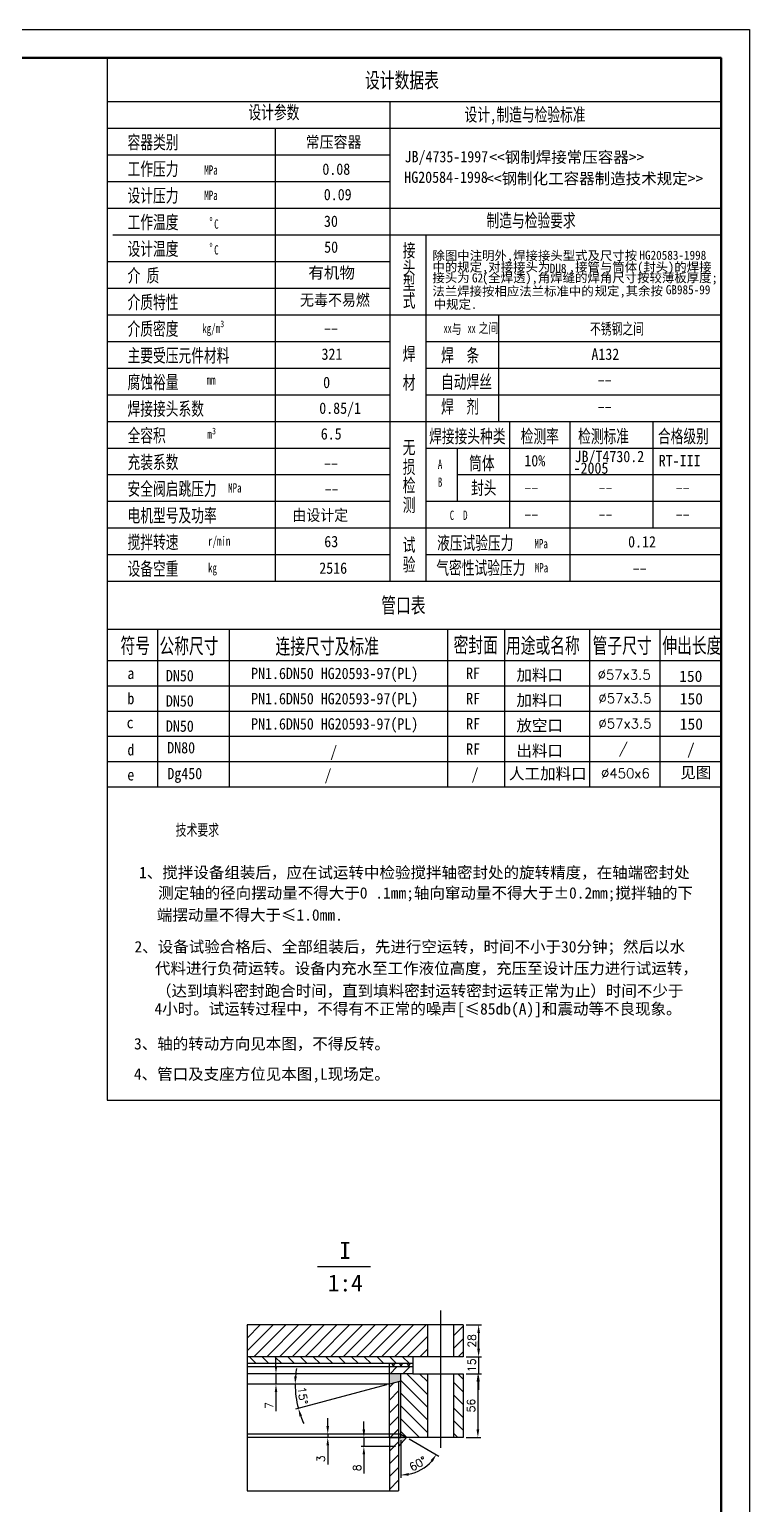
# Model space of a CAD drawing. Header units: millimetres. Extents: x 36507 to 42447, y 7055 to 15455.
# Drawn here: x 39915 to 42447, y 10265 to 15455 of the extents above; entities that cross this region are included whole.
import ezdxf

# ---------------------------------------------------------------- set-up
doc = ezdxf.new("R2010")
doc.units = ezdxf.units.MM
doc.layers.add('粗实线', color=7, linetype='Continuous', lineweight=30)
doc.styles.get("Standard").update_dxf_attribs({"font": 'txt.shx', "height": 28})
doc.styles.add('文本汉', font='SIMFANG.TTF', dxfattribs={"width": 0.7, "height": 40})
doc.styles.add('文本英数', font='SIMFANG.TTF', dxfattribs={"height": 40})
doc.styles.add('汉字', font='SIMFANG.TTF', dxfattribs={"width": 0.7, "height": 40})
doc.dimstyles.new('ISO-25', dxfattribs={"dimtxt": 28, "dimasz": 28, "dimexe": 10, "dimexo": 10, "dimgap": 10, "dimtad": 1, "dimdec": 0, "dimtxsty": 'Standard', "dimcen": 2.5, "dimclrd": 3, "dimclre": 3, "dimclrt": 3, "dimadec": 0, "dimazin": 0, "dimtfac": 1, "dimtdec": 0, "dimtmove": 0, "dimatfit": 3, "dimfxl": 0, "dimlwd": 25, "dimarcsym": 0})
pattern_1 = [(45, (6212.137, 179.952), (-22.45064, 22.45064), [])]
pattern_2 = [(135, (6212.137, 179.952), (-22.45064, -22.45064), [])]

# ---------------------------------------------------------------- blocks, each defined once
blk = doc.blocks.new('*D29')
at = {"layer": 'Defpoints', "color": 0}
for p in [(41220.6, 10512.7), (41220.6, 10512.7), (41220.6, 10500.7), (41241.4, 10500.7), (41270.1, 10376.9)]:
    blk.add_point(p, dxfattribs=at)
at = {"layer": '粗实线', "color": 3, "lineweight": -2}
for p, q in [((41220.6, 10490.7), (41220.6, 10358.2)), ((41250.1, 10495.7), (41354.5, 10435.4))]:
    blk.add_line(p, q, dxfattribs=at)
at = {"layer": '粗实线', "color": 3, "lineweight": 25}
blk.add_arc((41220.6, 10512.7), 144.5, 281.1175, 318.8825, dxfattribs=at)
at = {"layer": '粗实线', "color": 3}
for points in [[(41325.7, 10420.4), (41333.3, 10415), (41345.8, 10440.4)], [(41249, 10366.3), (41248.1, 10375.5), (41220.6, 10368.2)]]:
    blk.add_solid(points, dxfattribs=at)
at = {"layer": '粗实线', "color": 3, "insert": (41280.9, 10408.3), "char_height": 28, "attachment_point": 5, "rotation": 30}
blk.add_mtext('60°', dxfattribs=at)
blk = doc.blocks.new('*D30')
at = {"layer": 'Defpoints', "color": 0}
for p in [(41220.6, 10698.9), (40679.9, 10688.1), (40850.6, 10659.3), (41180.6, 10688.1), (41180.6, 10688.1)]:
    blk.add_point(p, dxfattribs=at)
at = {"layer": '粗实线', "color": 3, "lineweight": -2}
blk.add_line((41171, 10685.6), (40850.9, 10599.8), dxfattribs=at)
at = {"layer": '粗实线', "color": 3, "lineweight": 25}
for start, end in [(170.3132, 175.1566), (180, 195), (199.8434, 204.6868)]:
    blk.add_arc((41180.6, 10688.1), 331.3, start, end, dxfattribs=at)
at = {"layer": '粗实线', "color": 3}
for points in [[(40855.2, 10715.9), (40845.8, 10716.3), (40849.3, 10688.1)], [(40864.5, 10574.3), (40873.4, 10577.1), (40860.6, 10602.4)]]:
    blk.add_solid(points, dxfattribs=at)
at = {"layer": '粗实线', "color": 3, "insert": (40875.9, 10648), "char_height": 28, "attachment_point": 5, "rotation": 277.5}
blk.add_mtext('15°', dxfattribs=at)
blk = doc.blocks.new('*D31')
at = {"layer": 'Defpoints', "color": 0}
for p in [(40781.8, 10724.7), (40781.8, 10688.1), (40781.8, 10688.1)]:
    blk.add_point(p, dxfattribs=at)
at = {"layer": '粗实线', "color": 3, "lineweight": 25}
for p, q in [((40781.8, 10752.7), (40781.8, 10780.7)), ((40781.8, 10724.7), (40781.8, 10688.1)), ((40781.8, 10660.1), (40781.8, 10593.5))]:
    blk.add_line(p, q, dxfattribs=at)
at = {"layer": '粗实线', "color": 3}
for points in [[(40777.2, 10752.7), (40786.5, 10752.7), (40781.8, 10724.7)], [(40777.2, 10660.1), (40786.5, 10660.1), (40781.8, 10688.1)]]:
    blk.add_solid(points, dxfattribs=at)
at = {"layer": '粗实线', "color": 3, "insert": (40757.8, 10612.8), "char_height": 28, "attachment_point": 5, "rotation": 90}
blk.add_mtext('7', dxfattribs=at)
blk = doc.blocks.new('*D32')
at = {"layer": 'Defpoints', "color": 0}
for p in [(40963.9, 10512.7), (40963.9, 10500.7), (40963.9, 10500.7)]:
    blk.add_point(p, dxfattribs=at)
at = {"layer": '粗实线', "color": 3, "lineweight": 25}
for p, q in [((40963.9, 10540.7), (40963.9, 10568.7)), ((40963.9, 10512.7), (40963.9, 10500.7)), ((40963.9, 10472.7), (40963.9, 10406))]:
    blk.add_line(p, q, dxfattribs=at)
at = {"layer": '粗实线', "color": 3}
for points in [[(40959.2, 10540.7), (40968.5, 10540.7), (40963.9, 10512.7)], [(40959.2, 10472.7), (40968.5, 10472.7), (40963.9, 10500.7)]]:
    blk.add_solid(points, dxfattribs=at)
at = {"layer": '粗实线', "color": 3, "insert": (40939.9, 10425.4), "char_height": 28, "attachment_point": 5, "rotation": 90}
blk.add_mtext('3', dxfattribs=at)
blk = doc.blocks.new('*D33')
at = {"layer": 'Defpoints', "color": 0}
for p in [(41138.5, 10500.7), (41090.9, 10468.7), (41212.6, 10468.7)]:
    blk.add_point(p, dxfattribs=at)
at = {"layer": '粗实线', "color": 3, "lineweight": 25}
for p, q in [((41090.9, 10528.7), (41090.9, 10556.7)), ((41090.9, 10500.7), (41090.9, 10468.7)), ((41090.9, 10440.7), (41090.9, 10374))]:
    blk.add_line(p, q, dxfattribs=at)
at = {"layer": '粗实线', "color": 3, "lineweight": -2}
for p, q in [((41128.5, 10500.7), (41080.9, 10500.7)), ((41202.6, 10468.7), (41080.9, 10468.7))]:
    blk.add_line(p, q, dxfattribs=at)
at = {"layer": '粗实线', "color": 3}
for points in [[(41086.2, 10528.7), (41095.5, 10528.7), (41090.9, 10500.7)], [(41086.2, 10440.7), (41095.5, 10440.7), (41090.9, 10468.7)]]:
    blk.add_solid(points, dxfattribs=at)
at = {"layer": '粗实线', "color": 3, "insert": (41066.9, 10393.4), "char_height": 28, "attachment_point": 5, "rotation": 90}
blk.add_mtext('8', dxfattribs=at)
blk = doc.blocks.new('*D34')
at = {"layer": 'Defpoints', "color": 0}
for p in [(41440.6, 10896.7), (41440.6, 10784.7), (41494.7, 10784.7)]:
    blk.add_point(p, dxfattribs=at)
at = {"layer": '粗实线', "color": 3, "lineweight": -2}
for p, q in [((41450.6, 10896.7), (41504.7, 10896.7)), ((41450.6, 10784.7), (41504.7, 10784.7))]:
    blk.add_line(p, q, dxfattribs=at)
at = {"layer": '粗实线', "color": 3, "lineweight": 25}
blk.add_line((41494.7, 10868.7), (41494.7, 10812.7), dxfattribs=at)
at = {"layer": '粗实线', "color": 3}
for points in [[(41490, 10868.7), (41499.3, 10868.7), (41494.7, 10896.7)], [(41490, 10812.7), (41499.3, 10812.7), (41494.7, 10784.7)]]:
    blk.add_solid(points, dxfattribs=at)
at = {"layer": '粗实线', "color": 3, "insert": (41470.7, 10840.7), "char_height": 28, "attachment_point": 5, "rotation": 90}
blk.add_mtext('28', dxfattribs=at)
blk = doc.blocks.new('*D35')
at = {"layer": 'Defpoints', "color": 0}
for p in [(41440.6, 10784.7), (41440.6, 10724.7), (41494.3, 10724.7)]:
    blk.add_point(p, dxfattribs=at)
at = {"layer": '粗实线', "color": 3, "lineweight": 25}
for p, q in [((41494.3, 10812.7), (41494.3, 10840.7)), ((41494.3, 10784.7), (41494.3, 10724.7)), ((41494.3, 10696.7), (41494.3, 10668.7))]:
    blk.add_line(p, q, dxfattribs=at)
at = {"layer": '粗实线', "color": 3, "lineweight": -2}
for p, q in [((41450.6, 10784.7), (41504.3, 10784.7)), ((41450.6, 10724.7), (41504.3, 10724.7))]:
    blk.add_line(p, q, dxfattribs=at)
at = {"layer": '粗实线', "color": 3}
for points in [[(41489.7, 10812.7), (41499, 10812.7), (41494.3, 10784.7)], [(41489.7, 10696.7), (41499, 10696.7), (41494.3, 10724.7)]]:
    blk.add_solid(points, dxfattribs=at)
at = {"layer": '粗实线', "color": 3, "insert": (41470.3, 10754.7), "char_height": 28, "attachment_point": 5, "rotation": 90}
blk.add_mtext('15', dxfattribs=at)
blk = doc.blocks.new('*D36')
at = {"layer": 'Defpoints', "color": 0}
for p in [(41440.6, 10724.7), (41440.6, 10500.7), (41492, 10500.7)]:
    blk.add_point(p, dxfattribs=at)
at = {"layer": '粗实线', "color": 3, "lineweight": -2}
for p, q in [((41450.6, 10724.7), (41502, 10724.7)), ((41450.6, 10500.7), (41502, 10500.7))]:
    blk.add_line(p, q, dxfattribs=at)
at = {"layer": '粗实线', "color": 3, "lineweight": 25}
blk.add_line((41492, 10696.7), (41492, 10528.7), dxfattribs=at)
at = {"layer": '粗实线', "color": 3}
for points in [[(41487.3, 10696.7), (41496.7, 10696.7), (41492, 10724.7)], [(41487.3, 10528.7), (41496.7, 10528.7), (41492, 10500.7)]]:
    blk.add_solid(points, dxfattribs=at)
at = {"layer": '粗实线', "color": 3, "insert": (41468, 10612.7), "char_height": 28, "attachment_point": 5, "rotation": 90}
blk.add_mtext('56', dxfattribs=at)

msp = doc.modelspace()

# ---------------------------------------------------------------- hatches: boundary and pattern name
at = {"layer": '粗实线'}
h = msp.add_hatch(dxfattribs=at)
h.set_pattern_fill('ANSI31', color=256, scale=10, style=0)
h.set_pattern_definition(pattern_1)
h.paths.add_polyline_path([(40679.9, 10896.7), (40679.9, 10784.7), (41314.6, 10784.7), (41314.6, 10896.7)])
h.paths.add_polyline_path([(41440.6, 10896.7), (41406.6, 10896.7), (41406.6, 10784.7), (41440.6, 10784.7)])
h = msp.add_hatch(dxfattribs=at)
h.set_pattern_fill('ANSI31', color=256, scale=10, angle=90, style=0)
h.set_pattern_definition(pattern_2)
h.paths.add_polyline_path([(41262.6, 10760.7), (41262.6, 10784.7), (40679.9, 10784.7), (40679.9, 10760.7)])
h = msp.add_hatch(dxfattribs=at)
h.set_pattern_fill('ANSI37', color=256, scale=6, style=0)
h.set_pattern_definition([(45, (6212.137, 179.952), (-13.470384, 13.470384), []), (135, (6212.137, 179.952), (-13.470384, -13.470384), [])])
h.paths.add_polyline_path([(41262.6, 10748.7), (41262.6, 10760.7), (41180.6, 10760.7), (41180.6, 10748.7)])
h = msp.add_hatch(dxfattribs=at)
h.set_pattern_fill('ANSI31', color=256, scale=10, style=0)
h.set_pattern_definition(pattern_1)
h.paths.add_polyline_path([(41180.6, 10748.7), (41180.6, 10724.7), (41262.6, 10724.7), (41262.6, 10748.7)])
h = msp.add_hatch(color=256, dxfattribs=at)
h.paths.add_polyline_path([(41220.6, 10724.7), (41212.6, 10724.7), (41180.6, 10724.7), (41180.6, 10688.1), (41220.6, 10698.9)])
h.paths.add_polyline_path([(41220.6, 10512.7), (41220.6, 10500.7), (41241.4, 10500.7)])
h.paths.add_polyline_path([(41241.4, 10500.7), (41212.6, 10500.7), (41212.6, 10468.7)])
h.paths.add_polyline_path([(41220.6, 10512.7), (41212.6, 10512.7), (41212.6, 10500.7), (41220.6, 10500.7)])
h = msp.add_hatch(dxfattribs=at)
h.set_pattern_fill('ANSI31', color=256, scale=10, style=0)
h.set_pattern_definition(pattern_1)
h.paths.add_polyline_path([(41212.6, 10696.7), (41180.6, 10688.1), (41180.6, 10512.7), (41212.6, 10512.7)])
h.paths.add_polyline_path([(41212.6, 10512.7), (41180.6, 10512.7), (41180.6, 10500.7), (41212.6, 10500.7)])
h.paths.add_polyline_path([(41212.6, 10500.7), (41180.6, 10500.7), (41180.6, 10312.6), (41212.6, 10312.6)])
h = msp.add_hatch(dxfattribs=at)
h.set_pattern_fill('ANSI31', color=256, scale=10, angle=90, style=0)
h.set_pattern_definition(pattern_2)
h.paths.add_polyline_path([(41220.6, 10512.7), (41241.4, 10500.7), (41314.6, 10500.7), (41314.6, 10724.7), (41262.6, 10724.7), (41220.6, 10724.7)])
h.paths.add_polyline_path([(41440.6, 10724.7), (41406.6, 10724.7), (41406.6, 10500.7), (41440.6, 10500.7)])

# ---------------------------------------------------------------- linework, layer by layer
at = {"layer": '粗实线', "ltscale": 8}
msp.add_line((40187.9, 15355.4), (42347.4, 15355.4), dxfattribs=at)
at = {"layer": '粗实线'}
for p, q in [((40187.9, 15355.4), (40187.9, 11687.6)), ((40187.9, 15202), (42347.4, 15202)), ((41182, 15202), (41182, 13513.6)), ((40187.9, 15108.2), (42347.4, 15108.2)), ((40779.2, 15108.2), (40779.2, 13513.6)), ((40187.9, 15014.4), (41182, 15014.4)), ((40187.9, 14920.6), (41182, 14920.6)), ((40187.9, 14826.8), (42347.4, 14826.8)), ((40207.8, 14733), (42347.4, 14733)), ((41310.3, 13513.6), (41310.3, 14733)), ((40187.9, 14639.2), (41182, 14639.2)), ((40187.9, 14545.4), (41182, 14545.4)), ((40187.9, 14451.6), (42347.4, 14451.6)), ((41564.6, 14451.6), (41564.6, 14076.4)), ((40187.9, 14357.8), (41182, 14357.8)), ((41310.3, 14357.8), (42347.4, 14357.8)), ((40187.9, 14264), (41182, 14264)), ((41310.3, 14264), (42347.4, 14264)), ((40187.9, 14170.2), (41182, 14170.2)), ((41310.3, 14170.2), (42347.4, 14170.2)), ((40187.9, 14076.4), (42347.4, 14076.4)), ((41603.7, 14076.4), (41603.7, 13701.2)), ((41815.2, 14076.4), (41815.2, 13513.6)), ((42107, 14076.4), (42107, 13701.2)), ((40187.9, 13982.6), (41182, 13982.6)), ((41310.3, 13982.6), (42347.4, 13982.6)), ((41418.9, 13982.6), (41418.9, 13795)), ((40187.9, 13888.8), (41182, 13888.8)), ((41418.9, 13888.8), (42347.4, 13888.8)), ((40187.9, 13795), (41182, 13795)), ((41310.3, 13795), (42347.4, 13795)), ((40187.9, 13701.2), (42347.4, 13701.2)), ((40187.9, 13607.4), (41182, 13607.4)), ((41310.3, 13607.4), (42347.4, 13607.4)), ((40187.9, 13513.6), (42347.4, 13513.6)), ((40187.9, 13345.6), (42347.4, 13345.6)), ((40364.7, 13345.6), (40364.7, 12790.4)), ((40616.7, 13345.6), (40616.7, 12790.4)), ((41385.2, 13345.6), (41385.2, 12790.4)), ((41585.4, 13345.6), (41585.4, 12790.4)), ((41884.9, 13345.6), (41884.9, 12790.4)), ((42132.4, 13345.6), (42132.4, 12790.4)), ((40187.9, 13234.5), (42347.4, 13234.5)), ((40187.9, 13145.7), (42347.4, 13145.7)), ((40187.9, 13056.9), (42347.4, 13056.9)), ((40187.9, 12968), (42347.4, 12968)), ((40187.9, 12968), (42347.4, 12968)), ((40187.9, 12879.2), (42347.4, 12879.2)), ((40187.9, 12879.2), (42347.4, 12879.2)), ((40187.9, 12879.2), (42347.4, 12879.2)), ((40187.9, 12790.4), (42347.4, 12790.4)), ((40187.9, 11687.6), (42347.4, 11687.6)), ((40928.2, 11101.7), (41114.2, 11101.7)), ((41360.6, 10947.7), (41360.6, 10464.2)), ((41440.6, 10896.7), (40679.9, 10896.7)), ((40679.9, 10896.7), (40679.9, 10312.6)), ((41314.6, 10896.7), (41314.6, 10784.7)), ((41406.6, 10896.7), (41406.6, 10784.7)), ((41440.6, 10896.7), (41440.6, 10784.7)), ((41440.6, 10784.7), (40679.9, 10784.7)), ((41262.6, 10760.7), (40679.9, 10760.7)), ((41262.6, 10748.7), (40679.9, 10748.7)), ((41180.6, 10724.7), (41180.6, 10760.7)), ((41440.6, 10784.7), (41262.6, 10784.7)), ((41262.6, 10784.7), (41262.6, 10760.7)), ((41262.6, 10760.7), (41262.6, 10748.7)), ((41262.6, 10748.7), (41262.6, 10724.7)), ((41262.6, 10724.7), (40679.9, 10724.7)), ((41180.6, 10500.7), (41180.6, 10724.7)), ((41220.6, 10698.9), (41180.6, 10688.1)), ((41220.6, 10724.7), (41212.6, 10724.7)), ((41212.6, 10696.7), (41212.6, 10312.6)), ((41220.6, 10500.7), (41220.6, 10724.7)), ((41262.6, 10724.7), (41440.6, 10724.7)), ((41314.6, 10724.7), (41314.6, 10500.7)), ((41406.6, 10724.7), (41406.6, 10500.7)), ((41440.6, 10724.7), (41440.6, 10500.7)), ((41180.6, 10688.1), (40679.9, 10688.1)), ((41212.6, 10512.7), (40679.9, 10512.7)), ((41440.6, 10500.7), (40679.9, 10500.7)), ((41440.6, 10500.7), (41180.6, 10500.7)), ((41180.6, 10500.7), (41220.6, 10500.7)), ((41180.6, 10500.7), (41180.6, 10312.6)), ((41220.6, 10512.7), (41212.6, 10512.7)), ((41212.6, 10468.7), (41241.4, 10500.7)), ((41220.6, 10512.7), (41241.4, 10500.7)), ((40679.9, 10312.6), (41212.6, 10312.6))]:
    msp.add_line(p, q, dxfattribs=at)
msp.add_lwpolyline([(36507.4, 15455.4), (42447.4, 15455.4), (42447.4, 7055.4), (36507.4, 7055.4)], close=True, dxfattribs=at)
at = {"layer": '粗实线', "lineweight": 50}
msp.add_lwpolyline([(36757.4, 15355.4), (42347.4, 15355.4), (42347.4, 7155.4), (36757.4, 7155.4)], close=True, dxfattribs=at)

# ---------------------------------------------------------------- texts
at = {"layer": '粗实线', "style": '汉字', "width": 0.7}
for s, height, p in [('设计数据表', 54.43, (41095, 15249.5)), ('设计参数', 46.9, (40685, 15140.3)), ('设计,制造与检验标准', 46.9, (41445.2, 15132.4)), ('容器类别', 46.9, (40259.7, 15035.1)), ('工作压力', 46.9, (40259.7, 14941.3)), ('MPa', 32.83, (40529.8, 14944.4)), ('设计压力', 46.9, (40259.7, 14847.5)), ('MPa', 32.83, (40529.8, 14855.6)), ('工作温度', 46.9, (40259.7, 14753.7)), ('o', 18.8, (40547.9, 14781.5)), ('制造与检验要求', 46.9, (41522.4, 14760)), ('C', 32.8, (40564.4, 14754.2)), ('设计温度', 46.9, (40259.7, 14659.9)), ('o', 18.8, (40547.9, 14690.8)), ('C', 32.8, (40564.4, 14663.5)), ('接', 46.9, (41227.6, 14654.3)), ('头', 46.9, (41227.6, 14593)), ('介 质', 46.9, (40259.7, 14566.1)), ('型', 46.9, (41227.6, 14539.1)), ('介质特性', 46.9, (40259.7, 14472.3)), ('式', 46.9, (41227.6, 14477.9)), ('介质密度', 46.9, (40259.7, 14378.5)), ('3', 23.5, (40586.2, 14407.7)), ('kg/m', 32.83, (40522.5, 14387.1)), ('XX    XX', 24.62, (41371.5, 14387.6)), ('与', 35.2, (41400, 14384)), ('之间', 35.18, (41494.7, 14386.9)), ('不锈钢之间', 39.76, (41886.4, 14382.3)), ('主要受压元件材料', 46.9, (40259.7, 14284.7)), ('焊', 46.9, (41227.6, 14290.6)), ('焊  条', 46.9, (41362.4, 14285.3)), ('腐蚀裕量', 46.9, (40259.7, 14190.9)), ('mm', 32.83, (40537.8, 14205.8)), ('材', 46.9, (41227.6, 14188.9)), ('自动焊丝', 46.9, (41362.4, 14192.1)), ('焊接接头系数', 46.9, (40259.7, 14097.1)), ('焊  剂', 46.9, (41362.4, 14104.8)), ('全容积', 46.9, (40259.7, 14003.2)), ('m', 32.8, (40540.3, 14015)), ('3', 23.5, (40557.3, 14030.7)), ('焊接接头种类', 46.9, (41320.6, 14000.6)), ('检测率', 46.9, (41642.6, 14000.6)), ('检测标准', 46.9, (41844.4, 14000.6)), ('合格级别', 46.9, (42125.3, 14000.6)), ('充装系数', 46.9, (40259.7, 13909.4)), ('无', 46.9, (41227.6, 13961.8)), ('损', 46.9, (41227.6, 13892.6)), ('A', 32.8, (41351.2, 13909.1)), ('筒体', 46.9, (41461.4, 13905.3)), ('安全阀启跳压力', 46.9, (40259.7, 13815.6)), ('检', 46.9, (41227.6, 13828)), ('B', 32.8, (41351.2, 13846)), ('封头', 46.9, (41467.9, 13818.8)), ('MPa', 32.83, (40613.7, 13826)), ('测', 46.9, (41227.6, 13758.8)), ('电机型号及功率', 46.9, (40259.7, 13721.8)), ('C  D', 32.83, (41393.1, 13729.6)), ('搅拌转速', 46.9, (40259.7, 13628)), ('r/min', 32.83, (40543.1, 13639)), ('试', 46.9, (41227.6, 13618.4)), ('液压试验压力', 46.9, (41348.4, 13625.1)), ('MPa', 32.83, (41691, 13629.7)), ('验', 46.9, (41227.6, 13549.2)), ('设备空重', 46.9, (40259.7, 13534.2)), ('kg', 32.83, (40543.1, 13544.6)), ('气密性试验压力', 46.9, (41345.7, 13537.5)), ('MPa', 32.83, (41692.3, 13544.8)), ('管口表', 54.43, (41152.1, 13401.7)), ('符号', 54.43, (40235, 13259.9)), ('公称尺寸', 54.43, (40371.9, 13258.9)), ('连接尺寸及标准', 54.43, (40780.2, 13257.5)), ('密封面', 54.43, (41406.3, 13262.2)), ('用途或名称', 54.43, (41590.7, 13260.4)), ('管子尺寸', 54.43, (41895.5, 13260.4)), ('伸出长度', 54.43, (42140.8, 13260.4))]:
    msp.add_text(s, height=height, dxfattribs=at).set_placement(p)
at = {"layer": '粗实线', "lineweight": 30, "style": '文本英数', "width": 0.9}
for s, height, p in [('常压容器', 40, (40886.1, 15039.4)), ('JB/4735-1997', 40, (41234.2, 14987.9)), ('0.08', 40, (40945, 14944)), ('HG20584-1998', 40, (41233.1, 14915.6)), ('0.09', 40, (40950, 14854.6)), ('30', 40, (40950.6, 14760.7)), ('50', 40, (40951.2, 14669.8)), ('HG20583-1998', 32, (42060.2, 14645.1)), ('G2', 32, (41471.2, 14565.2)), ('DU8', 32, (41744.8, 14598.9)), ('GB985-99', 32, (42153.1, 14523.7)), ('无毒不易燃', 40, (40866.4, 14483.6)), ('__', 40, (40951, 14407.1)), ('321', 40, (40942, 14293)), ('A132', 40, (41891.4, 14292.8)), ('0', 40, (40947.7, 14193.4)), ('__', 40, (41913.5, 14224.9)), ('0.85/1', 40, (40934, 14102.8)), ('__', 40, (41913.5, 14131.1)), ('6.5', 40, (40939.4, 14012.5)), ('JB/T4730.2', 40, (41832.1, 13932.8)), ('__', 40, (40951, 13931.9)), ('10%', 40, (41655.4, 13918.1)), ('-2005', 40, (41828.6, 13892.1)), ('RT-III', 40, (42128.2, 13918.1)), ('__', 40, (40952.7, 13841.1)), ('__', 40, (41655.4, 13845.6)), ('__', 40, (41916.5, 13845.6)), ('__', 40, (42187.5, 13845.6)), ('由设计定', 40, (40839.4, 13726.4)), ('__', 40, (41655.4, 13751.8)), ('__', 40, (41916.5, 13751.8)), ('__', 40, (42187.5, 13751.8)), ('63', 40, (40951.7, 13633.6)), ('0.12', 40, (42020.4, 13632.7)), ('2516', 40, (40934, 13540)), ('__', 40, (42036.6, 13562.7)), ('a', 40, (40259.1, 13169.8)), ('DN50', 40, (40394.7, 13161.5)), ('PN1.6DN50 HG20593-97(PL) ', 40, (40694.4, 13169.4)), ('RF', 40, (41450.5, 13170.1)), ('b', 40, (40259.1, 13081)), ('DN50', 40, (40394.7, 13072.7)), ('PN1.6DN50 HG20593-97(PL) ', 40, (40694.4, 13080.6)), ('RF', 40, (41450.8, 13081)), ('PN1.6DN50 HG20593-97(PL) ', 40, (40694.4, 12991.8)), ('RF', 40, (41450.8, 12992.1)), ('c', 40, (40256.4, 12996.4)), ('DN50', 40, (40394.7, 12983.9)), ('d', 40, (40259.3, 12900.7)), ('DN80', 40, (40399.3, 12908)), ('/', 40, (40972.7, 12894.7)), ('RF', 40, (41450.8, 12903.3)), ('e', 40, (40258.8, 12812.8)), ('Dg450', 40, (40399.8, 12817.1)), ('/', 40, (40952.6, 12812.3)), ('/', 40, (41469.7, 12815.2))]:
    msp.add_text(s, height=height, dxfattribs=at).set_placement(p)
at = {"layer": '粗实线', "lineweight": 30, "style": '文本汉'}
for s, height, p in [('<<钢制焊接常压容器>>', 40, (41532, 14986.1)), ('<<钢制化工容器制造技术规定>>', 40, (41520.9, 14910.8)), ('除图中注明外,焊接接头型式及尺寸按', 32, (41332.1, 14643.9)), ('中的规定,对接接头为   ,接管与筒体(封头)的焊接', 32, (41332.1, 14603.6)), ('有机物', 40, (40895.9, 14579.3)), ('接头为  (全焊透),角焊缝的焊角尺寸按较薄板厚度;', 32, (41332.1, 14565.8)), ('法兰焊接按相应法兰标准中的', 32, (41332.1, 14518.5)), ('规定,其余按   ', 32, (41902.9, 14519.5)), ('中规定.', 32, (41336.8, 14472.5)), ('加料口', 40, (41627.6, 13163.9)), ('150', 40, (42200, 13159.5)), ('加料口', 40, (41627.6, 13075)), ('150', 40, (42202.1, 13080.1)), ('放空口', 40, (41627.6, 12986.2)), ('150', 40, (42202.1, 12991.3)), ('出料口', 40, (41627.6, 12897.4)), ('/', 40, (42227.7, 12902.5)), ('人工加料口', 40, (41601.5, 12816.7)), ('见图', 40, (42204, 12820.6)), ('1、搅拌设备组装后，应在试运转中检验搅拌轴密封处的旋转精度，在轴端密封处', 40, (40300.2, 12468.8)), ('测定轴的径向摆动量不得大于0 .1mm;轴向窜动量不得大于%%P0.2mm;搅拌轴的下', 40, (40367.3, 12396.9)), ('端摆动量不得大于≤1.0mm.', 40, (40362.9, 12319.4)), ('2、设备试验合格后、全部组装后，先进行空运转，时间不小于30分钟；然后以水', 40, (40284.1, 12207.6)), ('代料进行负荷运转。设备内充水至工作液位高度，充压至设计压力进行试运转，', 40, (40356.1, 12131.6)), ('（达到填料密封跑合时间，直到填料密封运转密封运转正常为止）时间不少于', 40, (40359.9, 12052.4)), ('4小时。试运转过程中，不得有不正常的噪声[≤85db(A)]和震动等不良现象。', 40, (40354.2, 11989)), ('3、轴的转动方向见本图，不得反转。', 40, (40282.3, 11866.2)), ('4、管口及支座方位见本图,L现场定。', 40, (40282.1, 11759.5))]:
    msp.add_text(s, height=height, dxfattribs=at).set_placement(p)
at = {"layer": '粗实线'}
for s, height, p in [('%%c57x3.5', 34.31, (41913.1, 13167.8)), ('%%c57x3.5', 34.31, (41916, 13084.7)), ('%%c57x3.5', 34.31, (41916, 12995.8)), ('/', 34.3, (41987.5, 12908.3)), ('%%c450x6', 34.31, (41924.8, 12820.6))]:
    msp.add_text(s, height=height, dxfattribs=at).set_placement(p)
at = {"layer": '粗实线', "lineweight": 25, "style": '汉字', "width": 0.7}
msp.add_text('技术要求', height=40, dxfattribs=at).set_placement((40428.8, 12618.7))
at = {"layer": '粗实线', "char_height": 60, "width": 257.245, "attachment_point": 1, "style": '文本英数'}
for s, insert in [('I', (41005, 11188.9)), ('1:4', (40964.5, 11074.4))]:
    msp.add_mtext(s, dxfattribs=dict(at, insert=insert))

# ---------------------------------------------------------------- dimensions: what is measured, and where the dimension line sits
at = {"layer": '粗实线'}
for base, p1, p2, text, picture, middle in [((41494.7, 10784.7), (41440.6, 10896.7), (41440.6, 10784.7), '28', '*D34', (41470.7, 10840.7)), ((41494.3, 10724.7), (41440.6, 10784.7), (41440.6, 10724.7), '15', '*D35', (41470.3, 10754.7)), ((40781.8, 10688.1), (40781.8, 10724.7), (40781.8, 10688.1), '7', '*D31', (40757.8, 10612.8)), ((41492, 10500.7), (41440.6, 10724.7), (41440.6, 10500.7), '56', '*D36', (41468, 10612.7)), ((40963.9, 10500.7), (40963.9, 10512.7), (40963.9, 10500.7), '3', '*D32', (40939.9, 10425.4)), ((41090.9, 10468.7), (41138.5, 10500.7), (41212.6, 10468.7), '8', '*D33', (41066.9, 10393.4))]:
    dim = msp.add_linear_dim(base=base, p1=p1, p2=p2, angle=90, text=text, dimstyle='ISO-25', dxfattribs=at)
    dim.commit()
    dim.dimension.update_dxf_attribs({"geometry": picture, "text_midpoint": middle})
for base, line1, line2, picture, middle in [((40850.6, 10659.3), ((41220.6, 10698.9), (41180.6, 10688.1)), ((41180.6, 10688.1), (40679.9, 10688.1)), '*D30', (40875.9, 10648)), ((41270.1, 10376.9), ((41220.6, 10500.7), (41220.6, 10512.7)), ((41220.6, 10512.7), (41241.4, 10500.7)), '*D29', (41280.9, 10408.3))]:
    dim = msp.add_angular_dim_2l(base=base, line1=line1, line2=line2, dimstyle='ISO-25', dxfattribs=at)
    dim.commit()
    dim.dimension.update_dxf_attribs({"geometry": picture, "text_midpoint": middle})

doc.saveas('drawing.dxf')
